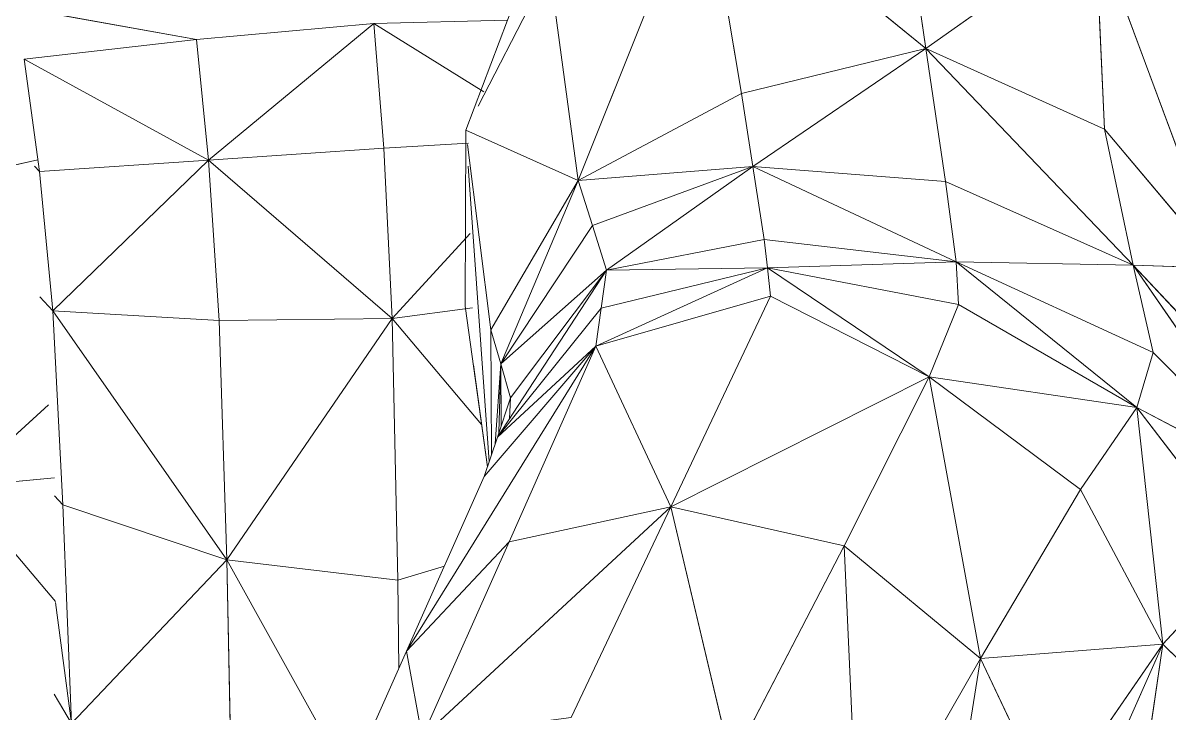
# Model space of a CAD drawing. Header units: centimetres. Extents: x -11896 to 2794, y -437 to 1921.
# Drawn here: x -11010.11 to -10990.32, y 524.23 to 536.13 of the extents above; entities that cross this region are included whole.
import ezdxf

# ---------------------------------------------------------------- set-up
doc = ezdxf.new("R2010")
doc.units = ezdxf.units.CM
doc.layers.add('A-GENM', color=7, linetype='Continuous', lineweight=9)

# ---------------------------------------------------------------- blocks, each defined once
blk = doc.blocks.new('EQ-01-002 - EQ-01-002_dwg_Group_9-1527182-Sección 2-1')
at = {"layer": 'A-GENM', "color": 1, "true_color": 0xff0000}
for p, q in [((-11002.463, 534.28), (-11000.309, 539.953)), ((-10994.523, 535.691), (-10995.028, 539.157)), ((-10998.357, 538.82), (-11000.52, 533.412)), ((-11000.52, 533.412), (-10998.357, 538.82)), ((-10994.523, 535.691), (-10998.357, 538.82)), ((-10998.357, 538.82), (-10997.702, 534.915)), ((-10998.357, 538.82), (-10997.702, 534.915)), ((-10994.523, 535.691), (-10991.594, 537.763)), ((-10989.417, 531.903), (-10991.594, 537.763)), ((-10991.594, 537.763), (-10991.436, 534.301)), ((-10991.436, 534.301), (-10991.594, 537.763)), ((-11001.022, 537.083), (-11002.249, 534.696)), ((-11002.249, 534.696), (-11001.022, 537.083)), ((-11002.249, 534.696), (-11001.022, 537.083)), ((-11000.52, 533.412), (-11001.022, 537.083)), ((-11001.022, 537.083), (-11000.52, 533.412)), ((-11001.022, 537.083), (-11000.52, 533.412)), ((-11012.149, 536.752), (-11007.113, 535.847)), ((-10994.523, 535.691), (-10997.702, 534.915)), ((-10994.523, 535.691), (-10997.505, 533.657)), ((-10994.523, 535.691), (-10991.436, 534.301)), ((-10994.523, 535.691), (-10990.942, 531.955)), ((-10994.523, 535.691), (-10994.183, 533.397)), ((-10991.436, 534.301), (-10994.523, 535.691)), ((-10997.702, 534.915), (-11000.52, 533.412)), ((-11000.52, 533.412), (-10997.702, 534.915)), ((-10997.702, 534.915), (-10997.505, 533.657)), ((-11002.472, 531.244), (-11002.463, 534.28)), ((-11000.52, 533.412), (-11002.463, 534.28)), ((-11000.52, 533.412), (-11002.463, 534.28)), ((-10989.417, 531.903), (-10991.436, 534.301)), ((-10991.436, 534.301), (-10990.942, 531.955)), ((-10989.417, 531.903), (-10991.436, 534.301)), ((-11002.433, 534.038), (-11002.031, 530.838)), ((-11002.433, 534.038), (-11002.031, 530.838)), ((-11009.849, 533.77), (-11011.731, 533.351)), ((-11009.849, 533.77), (-11011.731, 533.351)), ((-11002.06, 528.56), (-11002.419, 533.662)), ((-11002.06, 528.56), (-11002.419, 533.662)), ((-11002.419, 533.662), (-11002.06, 528.56)), ((-11000.52, 533.412), (-10997.505, 533.657)), ((-10997.505, 533.657), (-11000.276, 532.64)), ((-11000.031, 531.867), (-10997.505, 533.657)), ((-10994.183, 533.397), (-10997.505, 533.657)), ((-10993.997, 532.011), (-10997.505, 533.657)), ((-10997.309, 532.398), (-10997.505, 533.657)), ((-10994.183, 533.397), (-10997.505, 533.657)), ((-10993.997, 532.011), (-10997.505, 533.657)), ((-10997.505, 533.657), (-10993.997, 532.011)), ((-11000.52, 533.412), (-11002.031, 530.838)), ((-11000.52, 533.412), (-11001.86, 530.251)), ((-11000.52, 533.412), (-11000.276, 532.64)), ((-10990.942, 531.955), (-10994.183, 533.397)), ((-10994.183, 533.397), (-10993.997, 532.011)), ((-10993.997, 532.011), (-10994.183, 533.397)), ((-11000.276, 532.64), (-11001.86, 530.251)), ((-11000.031, 531.867), (-11000.276, 532.64)), ((-11000.031, 531.867), (-11000.276, 532.64)), ((-10997.309, 532.398), (-11000.031, 531.867)), ((-10993.997, 532.011), (-10997.309, 532.398)), ((-10997.255, 531.909), (-10997.309, 532.398)), ((-10997.255, 531.909), (-11000.217, 530.553)), ((-10997.255, 531.909), (-11000.217, 530.553)), ((-10997.255, 531.909), (-11000.124, 531.21)), ((-10997.255, 531.909), (-11000.031, 531.867)), ((-10993.997, 532.011), (-10997.255, 531.909)), ((-10994.465, 530.026), (-10997.255, 531.909)), ((-10993.956, 531.274), (-10997.255, 531.909)), ((-10997.255, 531.909), (-10997.2, 531.419)), ((-10990.942, 531.955), (-10993.997, 532.011)), ((-10993.997, 532.011), (-10990.595, 530.446)), ((-10993.997, 532.011), (-10993.956, 531.274)), ((-10993.997, 532.011), (-10990.876, 529.498)), ((-10989.417, 531.903), (-10990.942, 531.955)), ((-10988.789, 529.66), (-10990.942, 531.955)), ((-10988.304, 528.143), (-10990.942, 531.955)), ((-10990.942, 531.955), (-10990.595, 530.446)), ((-10990.595, 530.446), (-10990.942, 531.955)), ((-10990.942, 531.955), (-10988.789, 529.66)), ((-11000.031, 531.867), (-11001.917, 528.985)), ((-11000.031, 531.867), (-11001.86, 530.251)), ((-11000.031, 531.867), (-11001.69, 529.664)), ((-11000.031, 531.867), (-11000.124, 531.21)), ((-11000.217, 530.553), (-10997.2, 531.419)), ((-10997.2, 531.419), (-10998.921, 527.783)), ((-10994.465, 530.026), (-10997.2, 531.419)), ((-11002.088, 528.475), (-11002.472, 531.244)), ((-11000.124, 531.21), (-11001.917, 528.985)), ((-11000.124, 531.21), (-11000.217, 530.553)), ((-11000.217, 530.553), (-11000.124, 531.21)), ((-10994.465, 530.026), (-10993.956, 531.274)), ((-10993.956, 531.274), (-10990.876, 529.498)), ((-11002.021, 528.676), (-11002.031, 530.838)), ((-11002.031, 530.838), (-11001.86, 530.251)), ((-11002.031, 530.838), (-11002.021, 528.676)), ((-11000.217, 530.553), (-11003.488, 525.293)), ((-11000.217, 530.553), (-11002.145, 528.306)), ((-11002.145, 528.306), (-11000.217, 530.553)), ((-11000.217, 530.553), (-11001.917, 528.985)), ((-11000.217, 530.553), (-11001.716, 527.181)), ((-11000.217, 530.553), (-10998.921, 527.783)), ((-10990.595, 530.446), (-10990.876, 529.498)), ((-10990.595, 530.446), (-10990.876, 529.498)), ((-10988.304, 528.143), (-10990.595, 530.446)), ((-11002.088, 528.475), (-11002.332, 530.234)), ((-11002.332, 530.234), (-11002.088, 528.475)), ((-11001.955, 528.871), (-11001.86, 530.251)), ((-11001.955, 528.871), (-11001.86, 530.251)), ((-11001.86, 530.251), (-11001.955, 528.871)), ((-11001.89, 529.067), (-11001.86, 530.251)), ((-11001.89, 529.067), (-11001.86, 530.251)), ((-11001.86, 530.251), (-11001.89, 529.067)), ((-11001.854, 529.173), (-11001.86, 530.251)), ((-11001.69, 529.664), (-11001.86, 530.251)), ((-10994.465, 530.026), (-10998.921, 527.783)), ((-10994.465, 530.026), (-10995.932, 527.109)), ((-10993.576, 525.169), (-10994.465, 530.026)), ((-10991.849, 528.082), (-10994.465, 530.026)), ((-10994.465, 530.026), (-10990.876, 529.498)), ((-10991.849, 528.082), (-10994.465, 530.026)), ((-11011.222, 528.13), (-11009.669, 529.545)), ((-11001.917, 528.985), (-11001.69, 529.664)), ((-11001.71, 529.301), (-11001.69, 529.664)), ((-10991.849, 528.082), (-10990.876, 529.498)), ((-10988.304, 528.143), (-10990.876, 529.498)), ((-10990.429, 525.413), (-10990.876, 529.498)), ((-10988.963, 526.993), (-10990.876, 529.498)), ((-11001.917, 528.985), (-11002.145, 528.306)), ((-11009.564, 528.286), (-11011.222, 528.13)), ((-11011.222, 528.13), (-11009.564, 528.286)), ((-11009.547, 526.151), (-11011.222, 528.13)), ((-11011.222, 528.13), (-11009.547, 526.151)), ((-11009.547, 526.151), (-11011.222, 528.13)), ((-11002.145, 528.306), (-11003.488, 525.293)), ((-10993.576, 525.169), (-10991.849, 528.082)), ((-10990.429, 525.413), (-10991.849, 528.082)), ((-11003.214, 523.809), (-10998.921, 527.783)), ((-11001.716, 527.181), (-10998.921, 527.783)), ((-10998.921, 527.783), (-11000.642, 524.148)), ((-10995.932, 527.109), (-10998.921, 527.783)), ((-10998.921, 527.783), (-10997.876, 523.359)), ((-11003.488, 525.293), (-11001.716, 527.181)), ((-11001.716, 527.181), (-11003.214, 523.809)), ((-10995.932, 527.109), (-10997.876, 523.359)), ((-10997.876, 523.359), (-10995.932, 527.109)), ((-10993.576, 525.169), (-10995.932, 527.109)), ((-10995.679, 521.508), (-10995.932, 527.109)), ((-10995.932, 527.109), (-10993.576, 525.169)), ((-10990.429, 525.413), (-10988.963, 526.993)), ((-10988.963, 526.993), (-10990.429, 525.413)), ((-10993.576, 525.169), (-10990.429, 525.413)), ((-10990.429, 525.413), (-10992.8, 520.071)), ((-10992.362, 522.608), (-10990.429, 525.413)), ((-10990.429, 525.413), (-10990.838, 522.632)), ((-10990.429, 525.413), (-10989.164, 524.171)), ((-11003.488, 525.293), (-11004.83, 522.279)), ((-11003.488, 525.293), (-11003.214, 523.809)), ((-10993.576, 525.169), (-10995.679, 521.508)), ((-10993.576, 525.169), (-10995.679, 521.508)), ((-10993.576, 525.169), (-10995.679, 521.508)), ((-10993.576, 525.169), (-10994.53, 519.189)), ((-10994.53, 519.189), (-10993.576, 525.169)), ((-10993.576, 525.169), (-10994.53, 519.189)), ((-10993.576, 525.169), (-10992.362, 522.608))]:
    blk.add_line(p, q, dxfattribs=at)
at = {"layer": 'A-GENM', "color": 254, "true_color": 0xcccccc}
for p, q in [((-11007.113, 535.846), (-11004.051, 536.123)), ((-11006.906, 533.763), (-11004.051, 536.123)), ((-11004.051, 536.123), (-11001.742, 536.179)), ((-11004.051, 536.123), (-11003.879, 533.971)), ((-11004.051, 536.123), (-11002.151, 534.942)), ((-11010.085, 535.506), (-11007.113, 535.846)), ((-11006.906, 533.763), (-11007.113, 535.846)), ((-11010.085, 535.506), (-11009.822, 533.57)), ((-11010.085, 535.506), (-11006.906, 533.763)), ((-11003.879, 533.971), (-11002.415, 534.057)), ((-11006.906, 533.763), (-11003.879, 533.971)), ((-11009.822, 533.57), (-11006.906, 533.763))]:
    blk.add_line(p, q, dxfattribs=at)
at = {"layer": 'A-GENM', "color": 145, "true_color": 0x527ca5}
for p in [(-11010.085, 535.506), (-11009.907, 533.662)]:
    blk.add_line(p, (-11009.822, 533.57), dxfattribs=at)
at = {"layer": 'A-GENM', "color": 30, "true_color": 0xff7f00}
for p, q in [((-11003.879, 533.971), (-11002.415, 534.057)), ((-11003.879, 533.971), (-11006.906, 533.763)), ((-11003.879, 533.971), (-11003.733, 531.032)), ((-11009.822, 533.57), (-11009.907, 533.662)), ((-11009.822, 533.57), (-11006.906, 533.763)), ((-11009.591, 531.164), (-11006.906, 533.763)), ((-11006.906, 533.763), (-11003.733, 531.032)), ((-11006.906, 533.763), (-11006.723, 530.998)), ((-11009.822, 533.57), (-11009.591, 531.164)), ((-11003.733, 531.032), (-11002.385, 532.499)), ((-11009.814, 531.409), (-11009.591, 531.164)), ((-11009.591, 531.164), (-11009.422, 527.817)), ((-11009.591, 531.164), (-11006.723, 530.998)), ((-11009.591, 531.164), (-11006.589, 526.868)), ((-11003.733, 531.032), (-11002.346, 531.22)), ((-11003.733, 531.032), (-11006.723, 530.998)), ((-11006.723, 530.998), (-11006.589, 526.868)), ((-11003.733, 531.032), (-11006.589, 526.868)), ((-11003.733, 531.032), (-11003.637, 526.518)), ((-11003.733, 531.032), (-11002.189, 529.204)), ((-11009.422, 527.817), (-11009.562, 527.975)), ((-11009.422, 527.817), (-11009.269, 524.046)), ((-11009.422, 527.817), (-11006.589, 526.868)), ((-11009.269, 524.046), (-11006.589, 526.868)), ((-11006.496, 522.281), (-11006.589, 526.868)), ((-11004.477, 523.073), (-11006.589, 526.868)), ((-11006.589, 526.868), (-11003.637, 526.518)), ((-11003.637, 526.518), (-11002.833, 526.762)), ((-11003.62, 524.994), (-11003.637, 526.518)), ((-11009.547, 526.133), (-11009.269, 524.046)), ((-11009.269, 524.046), (-11009.568, 524.55))]:
    blk.add_line(p, q, dxfattribs=at)
at = {"layer": 'A-GENM', "color": 164, "true_color": 0x0029a5}
for p, q in [((-11002.415, 534.057), (-11003.879, 533.971)), ((-11002.415, 534.057), (-11003.879, 533.971)), ((-11003.879, 533.971), (-11006.906, 533.763)), ((-11003.879, 533.971), (-11003.733, 531.032)), ((-11009.907, 533.662), (-11009.822, 533.57)), ((-11009.822, 533.57), (-11006.906, 533.763)), ((-11003.733, 531.032), (-11006.906, 533.763)), ((-11002.385, 532.499), (-11003.733, 531.032)), ((-11003.733, 531.032), (-11002.385, 532.499)), ((-11009.814, 531.409), (-11009.591, 531.164)), ((-11009.422, 527.817), (-11009.591, 531.164)), ((-11009.591, 531.164), (-11006.723, 530.998)), ((-11003.733, 531.032), (-11002.346, 531.22)), ((-11006.723, 530.998), (-11006.589, 526.868)), ((-11009.422, 527.817), (-11006.589, 526.868)), ((-11006.589, 526.868), (-11004.477, 523.073)), ((-11004.477, 523.073), (-11006.589, 526.868)), ((-11002.833, 526.762), (-11003.637, 526.518)), ((-11003.637, 526.518), (-11002.833, 526.762)), ((-11003.62, 524.994), (-11003.637, 526.518))]:
    blk.add_line(p, q, dxfattribs=at)
at = {"layer": 'A-GENM', "color": 1, "true_color": 0xff0000, "flags": 128}
for points in [[(-11002.293, 540.335), (-11012.149, 536.752), (-11007.113, 535.847)], [(-10998.357, 538.82), (-10994.523, 535.691), (-10995.028, 539.157), (-10994.523, 535.691)], [(-10995.028, 539.157), (-10991.594, 537.763), (-10991.436, 534.301)], [(-10997.702, 534.915), (-10998.357, 538.82), (-11001.022, 537.083)], [(-10997.702, 534.915), (-10994.523, 535.691), (-10998.357, 538.82), (-11000.52, 533.412)], [(-10994.523, 535.691), (-10991.594, 537.763), (-10989.187, 535.232), (-10989.964, 537.882), (-10991.594, 537.763)], [(-10989.964, 537.882), (-10989.187, 535.232), (-10991.594, 537.763), (-10989.417, 531.903)], [(-10994.523, 535.691), (-10991.594, 537.763), (-10989.417, 531.903)], [(-11011.731, 533.351), (-11012.149, 536.752), (-11007.113, 535.847)], [(-10994.523, 535.691), (-10990.942, 531.955), (-10994.523, 535.691), (-10994.183, 533.397), (-10994.523, 535.691), (-10997.505, 533.657), (-10994.523, 535.691), (-10997.702, 534.915), (-10997.505, 533.657), (-10997.702, 534.915)], [(-10988.789, 529.66), (-10989.417, 531.903), (-10990.942, 531.955), (-10989.417, 531.903), (-10991.436, 534.301), (-10990.942, 531.955), (-10991.436, 534.301), (-10994.523, 535.691)], [(-10997.702, 534.915), (-11000.52, 533.412), (-10997.505, 533.657), (-11000.52, 533.412), (-11000.276, 532.64), (-10997.505, 533.657), (-11000.276, 532.64), (-11000.031, 531.867), (-10997.505, 533.657), (-11000.031, 531.867), (-10997.309, 532.398)], [(-11002.463, 534.28), (-11000.52, 533.412), (-11002.031, 530.838), (-11002.433, 534.038)], [(-11009.669, 529.545), (-11011.222, 528.13), (-11011.731, 533.351), (-11009.849, 533.77)], [(-10997.505, 533.657), (-10994.183, 533.397), (-10990.942, 531.955)], [(-10997.309, 532.398), (-10997.505, 533.657), (-10997.309, 532.398), (-10993.997, 532.011)], [(-11000.276, 532.64), (-11000.52, 533.412), (-11001.86, 530.251), (-11000.52, 533.412), (-11002.031, 530.838), (-11001.86, 530.251), (-11002.031, 530.838), (-11002.021, 528.676)], [(-10990.942, 531.955), (-10994.183, 533.397), (-10993.997, 532.011), (-10990.942, 531.955)], [(-10997.255, 531.909), (-11000.031, 531.867), (-10997.309, 532.398)], [(-10997.309, 532.398), (-10997.255, 531.909), (-10997.309, 532.398), (-10993.997, 532.011)], [(-10997.2, 531.419), (-11000.217, 530.553), (-10997.255, 531.909)], [(-11000.217, 530.553), (-11000.124, 531.21), (-10997.255, 531.909)], [(-10997.255, 531.909), (-11000.124, 531.21), (-11000.031, 531.867), (-10997.255, 531.909)], [(-10993.997, 532.011), (-10997.255, 531.909), (-10993.997, 532.011), (-10993.956, 531.274)], [(-10994.465, 530.026), (-10997.255, 531.909), (-10994.465, 530.026), (-10997.2, 531.419)], [(-10990.942, 531.955), (-10993.997, 532.011), (-10990.595, 530.446)], [(-10993.956, 531.274), (-10993.997, 532.011), (-10990.876, 529.498), (-10993.997, 532.011), (-10990.595, 530.446)], [(-10990.942, 531.955), (-10990.595, 530.446), (-10988.304, 528.143), (-10990.942, 531.955)], [(-10990.942, 531.955), (-10988.304, 528.143), (-10988.789, 529.66), (-10990.942, 531.955)], [(-11000.124, 531.21), (-11000.031, 531.867), (-11001.917, 528.985), (-11000.031, 531.867), (-11001.69, 529.664), (-11001.917, 528.985), (-11001.69, 529.664)], [(-11001.69, 529.664), (-11001.86, 530.251), (-11001.69, 529.664), (-11000.031, 531.867)], [(-10998.921, 527.783), (-10994.465, 530.026), (-10997.2, 531.419), (-10998.921, 527.783), (-10997.2, 531.419), (-11000.217, 530.553), (-10998.921, 527.783)], [(-10998.921, 527.783), (-11000.217, 530.553), (-11001.716, 527.181), (-11003.488, 525.293), (-11001.716, 527.181), (-11000.217, 530.553), (-11003.488, 525.293), (-11000.217, 530.553), (-11002.145, 528.306), (-11003.488, 525.293), (-11002.145, 528.306)], [(-10990.876, 529.498), (-10990.595, 530.446), (-10988.304, 528.143), (-10990.876, 529.498)], [(-10995.932, 527.109), (-10994.465, 530.026), (-10998.921, 527.783)], [(-10994.465, 530.026), (-10993.576, 525.169), (-10994.465, 530.026), (-10995.932, 527.109)], [(-10991.849, 528.082), (-10990.876, 529.498), (-10991.849, 528.082), (-10994.465, 530.026)], [(-11009.564, 528.286), (-11011.222, 528.13), (-11009.669, 529.545)], [(-10990.429, 525.413), (-10990.876, 529.498), (-10990.429, 525.413), (-10991.849, 528.082)], [(-10990.876, 529.498), (-10988.304, 528.143), (-10988.963, 526.993)], [(-10988.963, 526.993), (-10990.876, 529.498), (-10988.963, 526.993), (-10989.164, 524.171), (-10988.963, 526.993), (-10990.429, 525.413), (-10989.164, 524.171), (-10990.429, 525.413)], [(-10993.576, 525.169), (-10990.429, 525.413), (-10991.849, 528.082)], [(-11005.206, 520.09), (-11004.83, 522.279), (-11003.488, 525.293), (-11004.83, 522.279), (-11003.214, 523.809), (-11003.488, 525.293), (-11003.214, 523.809), (-11001.716, 527.181), (-10998.921, 527.783), (-11001.716, 527.181), (-11003.214, 523.809), (-10998.921, 527.783), (-11003.214, 523.809), (-11000.642, 524.148)], [(-10997.876, 523.359), (-10995.932, 527.109), (-10993.576, 525.169)], [(-10993.576, 525.169), (-10992.362, 522.608), (-10990.429, 525.413), (-10993.576, 525.169)], [(-10992.8, 520.071), (-10990.838, 522.632), (-10990.429, 525.413)], [(-10990.429, 525.413), (-10992.8, 520.071), (-10990.429, 525.413), (-10992.362, 522.608)], [(-10990.429, 525.413), (-10990.838, 522.632), (-10989.164, 524.171), (-10990.838, 522.632)], [(-10994.53, 519.189), (-10992.362, 522.608), (-10993.576, 525.169)]]:
    blk.add_lwpolyline(points, dxfattribs=at)
at = {"layer": 'A-GENM', "color": 145, "true_color": 0x527ca5, "flags": 128}
for points in [[(-11006.906, 533.763), (-11004.051, 536.123), (-11007.113, 535.846), (-11006.906, 533.763)], [(-11006.906, 533.763), (-11004.051, 536.123), (-11003.879, 533.971)], [(-11001.742, 536.179), (-11004.051, 536.123), (-11002.151, 534.942)], [(-11003.879, 533.971), (-11004.051, 536.123), (-11002.151, 534.942)], [(-11006.906, 533.763), (-11007.113, 535.846), (-11010.085, 535.506), (-11006.906, 533.763)], [(-11010.085, 535.506), (-11009.822, 533.57), (-11010.085, 535.506), (-11006.906, 533.763)]]:
    blk.add_lwpolyline(points, dxfattribs=at)
at = {"layer": 'A-GENM', "color": 164, "true_color": 0x0029a5, "flags": 128}
for points in [[(-11006.723, 530.998), (-11006.906, 533.763), (-11003.879, 533.971), (-11003.733, 531.032)], [(-11006.906, 533.763), (-11009.822, 533.57), (-11009.907, 533.662)], [(-11006.906, 533.763), (-11009.591, 531.164), (-11009.822, 533.57)], [(-11006.906, 533.763), (-11006.723, 530.998), (-11009.591, 531.164), (-11006.906, 533.763), (-11003.733, 531.032), (-11006.723, 530.998)], [(-11009.822, 533.57), (-11009.591, 531.164), (-11009.814, 531.409)], [(-11009.591, 531.164), (-11009.422, 527.817), (-11009.562, 527.975)], [(-11009.591, 531.164), (-11006.589, 526.868), (-11009.422, 527.817)], [(-11006.723, 530.998), (-11003.733, 531.032), (-11006.589, 526.868), (-11009.591, 531.164)], [(-11002.189, 529.204), (-11003.733, 531.032), (-11002.346, 531.22)], [(-11006.589, 526.868), (-11003.733, 531.032), (-11003.637, 526.518), (-11006.589, 526.868), (-11006.723, 530.998)], [(-11003.637, 526.518), (-11003.733, 531.032), (-11002.189, 529.204)], [(-11009.562, 527.975), (-11009.422, 527.817), (-11009.269, 524.046), (-11009.547, 526.133)], [(-11006.589, 526.868), (-11009.269, 524.046), (-11009.422, 527.817)], [(-11006.589, 526.868), (-11006.496, 522.281), (-11009.269, 524.046), (-11006.589, 526.868)], [(-11004.906, 521.836), (-11006.496, 522.281), (-11006.589, 526.868)], [(-11006.589, 526.868), (-11003.637, 526.518), (-11003.62, 524.994)], [(-11009.547, 526.133), (-11009.269, 524.046), (-11009.461, 524.37)], [(-11009.461, 524.37), (-11009.269, 524.046), (-11007.818, 523.109)]]:
    blk.add_lwpolyline(points, dxfattribs=at)
at = {"layer": 'A-GENM', "color": 1, "true_color": 0xff0000, "flags": 128}
for points in [[(-11000.276, 532.64), (-11001.86, 530.251)], [(-10997.2, 531.419), (-10997.255, 531.909)], [(-10993.956, 531.274), (-10997.255, 531.909)], [(-11000.031, 531.867), (-11001.86, 530.251)], [(-11000.124, 531.21), (-11001.917, 528.985)], [(-10994.465, 530.026), (-10993.956, 531.274)], [(-10993.956, 531.274), (-10990.876, 529.498)], [(-11000.217, 530.553), (-11001.917, 528.985)], [(-11001.854, 529.173), (-11001.86, 530.251)], [(-10994.465, 530.026), (-10990.876, 529.498)], [(-11002.145, 528.306), (-11001.917, 528.985)], [(-10991.849, 528.082), (-10993.576, 525.169)], [(-11000.642, 524.148), (-10998.921, 527.783)], [(-10995.932, 527.109), (-10998.921, 527.783)], [(-10997.876, 523.359), (-10998.921, 527.783)]]:
    blk.add_lwpolyline(points, close=True, dxfattribs=at)
blk = doc.blocks.new('EQ-01-002 - EQ-01-002_dwg-1527181-Sección 2-1')
blk.add_blockref('EQ-01-002 - EQ-01-002_dwg_Group_9-1527182-Sección 2-1', (0, 0))
blk = doc.blocks.new('EQ-01-002 - EQ-01-002-1481515-Sección 2-1')
blk.add_blockref('EQ-01-002 - EQ-01-002_dwg-1527181-Sección 2-1', (0, 0))
blk = doc.blocks.new('PQ_RVR_MEP-01_ZZ_ZZ_MO_T_A_rvt-1-Sección 2-1')
at = {"layer": 'A-GENM', "lineweight": 9}
blk.add_blockref('EQ-01-002 - EQ-01-002-1481515-Sección 2-1', (0, 0), dxfattribs=at)

msp = doc.modelspace()

# ---------------------------------------------------------------- block references
at = {"lineweight": 5}
msp.add_blockref('PQ_RVR_MEP-01_ZZ_ZZ_MO_T_A_rvt-1-Sección 2-1', (0, 0), dxfattribs=at)

doc.saveas('drawing.dxf')
